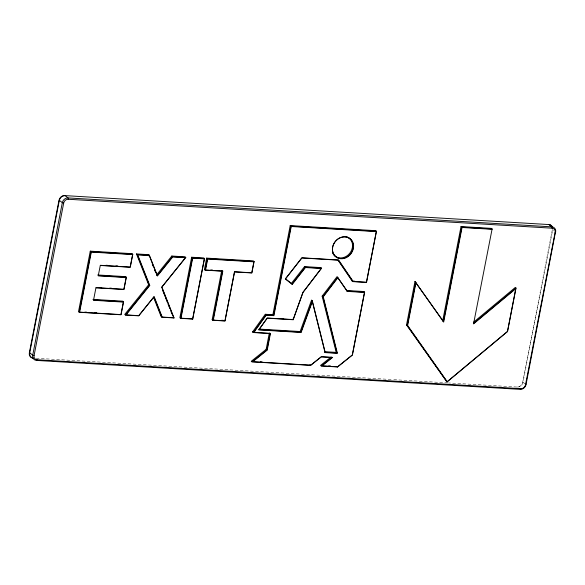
<?xml version="1.0" encoding="UTF-8"?>
<svg xmlns="http://www.w3.org/2000/svg" width="585" height="585" viewBox="0 0 585 585"><rect width="100%" height="100%" fill="white"/><g stroke="black" fill="none" stroke-linecap="round" stroke-linejoin="round"><path stroke-width="0.44" stroke-dasharray="2.92 2.19" d="M552.306 229.825L522.668 382.312A5.287 4.541 -52.3 0 1 517.316 387.051L448.541 382.934M517.316 387.051A5.287 4.541 -52.3 0 0 523.027 382.319L552.664 229.854A5.287 4.541 -52.3 0 0 552.73 229.408M36.204 358.269L392.893 379.606M393.807 379.665L447.627 382.882M553.22 230.293L553.593 230.578M523.027 382.319L525.418 384.169"/><path stroke-width="0.88" d="M33.045 358.064A5.287 4.541 -52.3 0 1 29.711 352.813L59.341 200.348A5.287 4.541 -52.3 0 1 65.052 195.617L68.035 197.927L551.889 226.87A5.287 4.541 -52.3 0 1 555.648 232.165L555.128 232.435A4.205 3.612 -52.3 0 0 552.116 228.208A1.053 0.468 -86.6 0 0 551.889 226.87L548.905 224.56L64.694 195.595A5.287 4.541 -52.3 0 0 58.983 200.326L29.345 352.792A5.287 4.541 -52.3 0 0 33.111 358.086M555.128 232.435L525.491 384.901A4.205 3.612 -52.3 0 1 520.921 388.674L37.074 359.746A4.205 3.612 -52.3 0 1 34.076 355.505L63.699 203.039A4.205 3.612 -52.3 0 1 68.269 199.266L552.116 228.194M100.393 265.473L130.258 267.257L132.788 254.241L132.042 253.663L90.265 251.162L78.5 311.695L79.246 312.273L121.022 314.774L123.552 301.758L122.806 301.18L92.935 299.396M79.246 312.273L91.011 251.747L90.265 251.162M97.688 274.972L125.592 276.639L126.338 277.217L123.954 289.48L96.05 287.813M191.631 257.232L179.866 317.757L180.611 318.335L192.736 319.066L204.501 258.533L203.748 257.956L191.631 257.232L192.377 257.81L204.501 258.533M180.611 318.335L192.377 257.81M206.637 258.124L204.414 269.59L205.159 270.168L222.446 271.199L212.903 320.273L225.028 320.997L234.563 271.923L251.85 272.961L254.08 261.495L253.334 260.917L206.637 258.124L207.39 258.702L254.08 261.495M205.159 270.168L207.39 258.702M212.903 320.273L212.158 319.695L221.7 270.621L222.446 271.199M331.161 356.938L320.551 365.406L321.297 365.983L331.907 357.515L321.275 356.879L310.664 365.347L252.025 361.844L251.279 361.267L266.146 349.34L269.327 332.953M290.204 225.576L290.95 226.154L273.619 315.308L272.873 314.73L290.204 225.576L375.716 230.687L376.462 231.265L366.517 282.423L352.894 281.612L352.148 281.034L338.101 260.325M252.025 361.844L266.892 349.918L270.073 333.53L253.305 332.529L252.559 331.951L265.29 314.277L272.873 314.73M364.638 292.105L347.212 291.067L346.466 290.489L363.892 291.527L364.638 292.105L352.404 355.036L337.545 366.956L321.297 365.983M473.74 322.072L515.261 287.469L516.007 288.047L507.561 331.505L447.028 381.954L406.524 324.931L414.97 281.473L443.437 321.414L461.762 227.134L461.017 226.556L442.691 320.836L443.437 321.414M447.028 381.954L407.27 325.509L415.716 282.05M415.942 282.752L407.628 325.501L447.203 381.683L507.451 331.468L515.758 288.719L473.55 323.9L492.117 228.954L491.371 228.377L461.017 226.556M29.711 352.813L32.694 355.117A5.287 4.541 -52.3 0 0 36.453 360.418L520.299 389.361A5.287 4.541 -52.3 0 0 526.01 384.63L555.457 232.018M300.88 332.112L300.134 331.534L311.534 300.185L312.288 300.763L300.88 332.112L259.016 329.604L267.235 318.189L293.187 319.739L303.015 292.398L321.567 268.171L320.821 267.594L304.529 266.614L291.374 283.403L292.12 283.981L305.275 267.191L321.567 268.171M253.305 332.529L266.036 314.854L273.619 315.308M322.145 296.127L322.898 296.705L336.96 352.967L336.214 352.389L322.145 296.127L337.07 276.639L347.212 291.067M322.898 296.705L337.816 277.217M285.546 278.811L301.86 257.978L338.342 260.157L352.894 281.612M157.328 275.498L149.358 255.236L148.612 254.658L136.488 253.934L148.634 284.793L124.722 314.459L125.468 315.037L138.718 315.834L153.935 296.953L161.906 317.216L174.03 317.947L161.891 287.081L185.796 257.415L185.05 256.837L171.8 256.04L156.583 274.921L157.328 275.498L172.546 256.618L185.796 257.415M125.468 315.037L149.38 285.37L137.234 254.512L136.488 253.934M473.791 323.227L516.007 288.047M525.491 384.901L526.047 384.659M461.762 227.134L492.117 228.954M491.941 229.269L462.055 227.485L443.664 322.116L414.97 281.473M290.95 226.154L376.462 231.265M91.011 251.747L132.788 254.241M137.234 254.512L149.358 255.236M210.783 269.97L212.596 270.08M105.98 265.276L107.786 265.378M115.932 265.868L117.746 265.978M352.148 281.034L354.876 281.195M98.434 275.55L126.338 277.217M99.801 287.506L101.6 287.608M109.702 288.098L111.501 288.2M93.68 299.973L123.552 301.758M281.707 318.525L283.491 318.628M84.854 312.076L86.675 312.185M94.843 312.675L96.664 312.785M212.158 319.695L213.891 319.798M221.686 320.266L223.411 320.368M259.17 329.084L300.134 331.534M252.559 331.951L255.206 332.112M336.214 352.389L324.412 351.687L325.158 352.265L336.96 352.967M260.303 361.808L262.109 361.91M328.675 365.896L330.481 366.005M63.699 203.039L62.368 202.688L59.341 200.348M34.062 355.505L32.731 355.146L62.324 202.651A5.287 4.541 -52.3 0 1 68.035 197.927A1.053 0.468 -86.6 0 1 68.269 199.251M406.524 324.931L407.27 325.509M304.529 266.614L305.275 267.191M292.442 319.161L293.187 319.739M336.799 366.378L337.545 366.956M265.29 314.277L266.036 314.854M171.8 256.04L172.546 256.618M309.918 364.769L310.664 365.347M266.146 349.34L266.892 349.918M148.634 284.793L149.38 285.37M191.982 318.489L192.736 319.066M173.284 317.37L174.03 317.947M161.906 317.216L161.16 316.639L153.519 297.217M285.451 278.745L292.12 283.981M148.612 254.658L149.277 256.347M152.268 263.945L153.263 266.482M154.594 269.853L155.588 272.391M162.784 290.672L165.08 296.515M165.738 298.182L167.376 302.35M168.034 304.024L169.672 308.193M170.988 311.527L171.968 314.028M312.288 300.763L325.158 352.265M311.534 300.185L311.973 301.926M346.042 236.611A11.4 9.791 -52.3 0 1 349.684 253.349A11.4 9.791 -52.3 0 1 332.689 253.115M552.218 226.636A5.287 4.541 -52.3 0 0 548.905 224.56A5.287 4.541 -52.3 0 1 551.947 226.753M520.921 388.689A1.053 0.468 -86.6 0 1 520.299 389.361M37.074 359.746A1.053 0.468 -86.6 0 1 36.453 360.418M91.304 252.091L79.64 312.119L120.941 314.591L123.376 302.079L93.505 300.288L95.969 287.63L123.874 289.297L126.155 277.539L98.251 275.864L100.313 265.29L130.177 267.074L132.612 254.563L91.304 252.091M192.67 258.153L180.999 318.189L192.648 318.883L204.319 258.848L192.67 258.153M207.682 259.053L205.547 270.014L222.834 271.045L213.298 320.119L224.947 320.814L234.483 271.747L251.769 272.778L253.897 261.817L207.682 259.053M270.467 333.377L267.213 350.123L252.771 361.713L310.723 365.179L321.333 356.711L332.653 357.384L322.042 365.852L337.603 366.788L352.294 355L364.462 292.427L347.168 291.389L337.889 277.714L323.264 296.814L337.391 353.325L325.07 352.587L312.339 301.663L301.136 332.455L258.68 329.911L267.25 318.013L293.143 319.564L302.913 292.383L321.216 268.478L305.465 267.535L292.244 284.412L285.312 278.957L301.882 257.802L338.598 259.996L353.15 281.443L366.437 282.241L376.287 231.587L291.242 226.497L273.912 315.651L266.233 315.191L253.853 332.382L270.467 333.377M149.767 285.465L126.053 314.898L138.747 315.659L154.133 296.566L162.191 317.063L173.752 317.75L161.716 287.147L185.43 257.722L172.736 256.961L157.35 276.054L149.285 255.557L137.724 254.87L149.767 285.465M345.603 257.627A11.4 9.791 -52.3 0 0 350.21 238.994A11.4 9.791 -52.3 0 0 332.792 246.497A11.4 9.791 -52.3 0 0 345.603 257.627M346.196 257.663A11.59 9.96 -52.3 0 0 350.174 238.643A11.59 9.96 -52.3 0 0 332.66 246.965A11.59 9.96 -52.3 0 0 346.196 257.663"/></g></svg>
